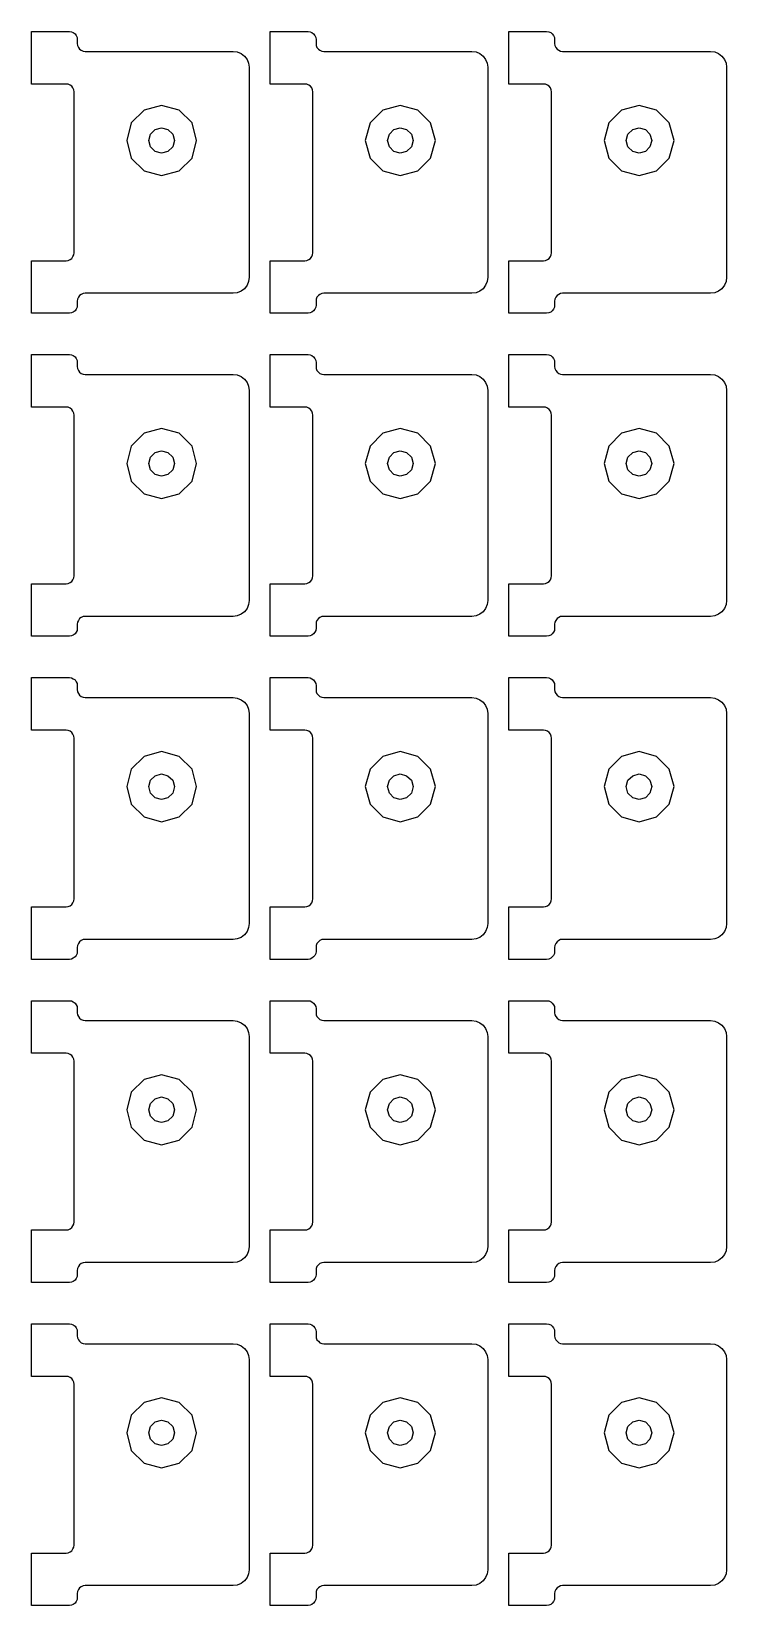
# Model space of a CAD drawing. Extents: x 11 to 212, y 11 to 212.
# Drawn here: x 128.77 to 133.91, y 61.2 to 72.84 of the extents above; entities that cross this region are included whole.
import ezdxf

# ---------------------------------------------------------------- set-up
doc = ezdxf.new("R2010")
doc.units = 0
doc.layers.add('G', color=7, linetype='continuous')

msp = doc.modelspace()

# ---------------------------------------------------------------- linework, layer by layer
at = {"layer": 'G'}
for points in [[(129.024, 71.141), (129.039, 71.143), (129.053, 71.149), (129.065, 71.158), (129.074, 71.171), (129.08, 71.185), (129.082, 71.2), (129.082, 72.388), (129.08, 72.403), (129.074, 72.418), (129.065, 72.43), (129.053, 72.439), (129.039, 72.445), (129.024, 72.447), (128.767, 72.447), (128.767, 72.835), (129.047, 72.835), (129.062, 72.833), (129.076, 72.827), (129.089, 72.818), (129.098, 72.806), (129.104, 72.792), (129.106, 72.776), (129.106, 72.747), (129.108, 72.732), (129.114, 72.718), (129.123, 72.705), (129.135, 72.696), (129.149, 72.69), (129.165, 72.688), (130.259, 72.688), (130.289, 72.684), (130.318, 72.672), (130.342, 72.654), (130.361, 72.629), (130.372, 72.601), (130.376, 72.571), (130.376, 71.018), (130.372, 70.987), (130.361, 70.959), (130.342, 70.934), (130.318, 70.916), (130.289, 70.904), (130.259, 70.9), (129.165, 70.9), (129.149, 70.898), (129.135, 70.892), (129.123, 70.883), (129.114, 70.871), (129.108, 70.856), (129.106, 70.841), (129.106, 70.812), (129.104, 70.797), (129.098, 70.782), (129.089, 70.77), (129.076, 70.761), (129.062, 70.755), (129.047, 70.753), (128.767, 70.753), (128.767, 71.141)], [(130.788, 71.141), (130.803, 71.143), (130.818, 71.149), (130.83, 71.158), (130.839, 71.171), (130.845, 71.185), (130.847, 71.2), (130.847, 72.388), (130.845, 72.403), (130.839, 72.418), (130.83, 72.43), (130.818, 72.439), (130.803, 72.445), (130.788, 72.447), (130.532, 72.447), (130.532, 72.835), (130.812, 72.835), (130.827, 72.833), (130.841, 72.827), (130.853, 72.818), (130.863, 72.806), (130.869, 72.792), (130.871, 72.776), (130.871, 72.747), (130.873, 72.732), (130.878, 72.718), (130.888, 72.705), (130.9, 72.696), (130.914, 72.69), (130.929, 72.688), (132.024, 72.688), (132.054, 72.684), (132.082, 72.672), (132.107, 72.654), (132.125, 72.629), (132.137, 72.601), (132.141, 72.571), (132.141, 71.018), (132.137, 70.987), (132.125, 70.959), (132.107, 70.934), (132.082, 70.916), (132.054, 70.904), (132.024, 70.9), (130.929, 70.9), (130.914, 70.898), (130.9, 70.892), (130.888, 70.883), (130.878, 70.871), (130.873, 70.856), (130.871, 70.841), (130.871, 70.812), (130.869, 70.797), (130.863, 70.782), (130.853, 70.77), (130.841, 70.761), (130.827, 70.755), (130.812, 70.753), (130.532, 70.753), (130.532, 71.141)], [(132.553, 71.141), (132.568, 71.143), (132.582, 71.149), (132.595, 71.158), (132.604, 71.171), (132.61, 71.185), (132.612, 71.2), (132.612, 72.388), (132.61, 72.403), (132.604, 72.418), (132.595, 72.43), (132.582, 72.439), (132.568, 72.445), (132.553, 72.447), (132.296, 72.447), (132.296, 72.835), (132.576, 72.835), (132.592, 72.833), (132.606, 72.827), (132.618, 72.818), (132.627, 72.806), (132.633, 72.792), (132.635, 72.776), (132.635, 72.747), (132.637, 72.732), (132.643, 72.718), (132.653, 72.705), (132.665, 72.696), (132.679, 72.69), (132.694, 72.688), (133.788, 72.688), (133.819, 72.684), (133.847, 72.672), (133.871, 72.654), (133.89, 72.629), (133.902, 72.601), (133.906, 72.571), (133.906, 71.018), (133.902, 70.987), (133.89, 70.959), (133.871, 70.934), (133.847, 70.916), (133.819, 70.904), (133.788, 70.9), (132.694, 70.9), (132.679, 70.898), (132.665, 70.892), (132.653, 70.883), (132.643, 70.871), (132.637, 70.856), (132.635, 70.841), (132.635, 70.812), (132.633, 70.797), (132.627, 70.782), (132.618, 70.77), (132.606, 70.761), (132.592, 70.755), (132.576, 70.753), (132.296, 70.753), (132.296, 71.141)], [(129.954, 71.9), (129.988, 72.029), (129.954, 72.159), (129.859, 72.254), (129.729, 72.288), (129.6, 72.254), (129.505, 72.159), (129.471, 72.029), (129.505, 71.9), (129.6, 71.805), (129.729, 71.771), (129.859, 71.805)], [(131.718, 71.9), (131.753, 72.029), (131.718, 72.159), (131.624, 72.254), (131.494, 72.288), (131.365, 72.254), (131.27, 72.159), (131.235, 72.029), (131.27, 71.9), (131.365, 71.805), (131.494, 71.771), (131.624, 71.805)], [(133.483, 71.9), (133.518, 72.029), (133.483, 72.159), (133.388, 72.254), (133.259, 72.288), (133.129, 72.254), (133.035, 72.159), (133, 72.029), (133.035, 71.9), (133.129, 71.805), (133.259, 71.771), (133.388, 71.805)], [(129.824, 72.029), (129.811, 71.982), (129.776, 71.948), (129.729, 71.935), (129.682, 71.948), (129.648, 71.982), (129.635, 72.029), (129.648, 72.076), (129.682, 72.111), (129.729, 72.124), (129.776, 72.111), (129.811, 72.076)], [(131.588, 72.029), (131.576, 71.982), (131.541, 71.948), (131.494, 71.935), (131.447, 71.948), (131.413, 71.982), (131.4, 72.029), (131.413, 72.076), (131.447, 72.111), (131.494, 72.124), (131.541, 72.111), (131.576, 72.076)], [(133.353, 72.029), (133.34, 71.982), (133.306, 71.948), (133.259, 71.935), (133.212, 71.948), (133.177, 71.982), (133.165, 72.029), (133.177, 72.076), (133.212, 72.111), (133.259, 72.124), (133.306, 72.111), (133.34, 72.076)], [(129.024, 68.753), (129.039, 68.755), (129.053, 68.761), (129.065, 68.77), (129.074, 68.782), (129.08, 68.797), (129.082, 68.812), (129.082, 70), (129.08, 70.015), (129.074, 70.029), (129.065, 70.042), (129.053, 70.051), (129.039, 70.057), (129.024, 70.059), (128.767, 70.059), (128.767, 70.447), (129.047, 70.447), (129.062, 70.445), (129.076, 70.439), (129.089, 70.43), (129.098, 70.418), (129.104, 70.403), (129.106, 70.388), (129.106, 70.359), (129.108, 70.344), (129.114, 70.329), (129.123, 70.317), (129.135, 70.308), (129.149, 70.302), (129.165, 70.3), (130.259, 70.3), (130.289, 70.296), (130.318, 70.284), (130.342, 70.266), (130.361, 70.241), (130.372, 70.213), (130.376, 70.182), (130.376, 68.629), (130.372, 68.599), (130.361, 68.571), (130.342, 68.546), (130.318, 68.528), (130.289, 68.516), (130.259, 68.512), (129.165, 68.512), (129.149, 68.51), (129.135, 68.504), (129.123, 68.495), (129.114, 68.482), (129.108, 68.468), (129.106, 68.453), (129.106, 68.424), (129.104, 68.408), (129.098, 68.394), (129.089, 68.382), (129.076, 68.373), (129.062, 68.367), (129.047, 68.365), (128.767, 68.365), (128.767, 68.753)], [(130.788, 68.753), (130.803, 68.755), (130.818, 68.761), (130.83, 68.77), (130.839, 68.782), (130.845, 68.797), (130.847, 68.812), (130.847, 70), (130.845, 70.015), (130.839, 70.029), (130.83, 70.042), (130.818, 70.051), (130.803, 70.057), (130.788, 70.059), (130.532, 70.059), (130.532, 70.447), (130.812, 70.447), (130.827, 70.445), (130.841, 70.439), (130.853, 70.43), (130.863, 70.418), (130.869, 70.403), (130.871, 70.388), (130.871, 70.359), (130.873, 70.344), (130.878, 70.329), (130.888, 70.317), (130.9, 70.308), (130.914, 70.302), (130.929, 70.3), (132.024, 70.3), (132.054, 70.296), (132.082, 70.284), (132.107, 70.266), (132.125, 70.241), (132.137, 70.213), (132.141, 70.182), (132.141, 68.629), (132.137, 68.599), (132.125, 68.571), (132.107, 68.546), (132.082, 68.528), (132.054, 68.516), (132.024, 68.512), (130.929, 68.512), (130.914, 68.51), (130.9, 68.504), (130.888, 68.495), (130.878, 68.482), (130.873, 68.468), (130.871, 68.453), (130.871, 68.424), (130.869, 68.408), (130.863, 68.394), (130.853, 68.382), (130.841, 68.373), (130.827, 68.367), (130.812, 68.365), (130.532, 68.365), (130.532, 68.753)], [(132.553, 68.753), (132.568, 68.755), (132.582, 68.761), (132.595, 68.77), (132.604, 68.782), (132.61, 68.797), (132.612, 68.812), (132.612, 70), (132.61, 70.015), (132.604, 70.029), (132.595, 70.042), (132.582, 70.051), (132.568, 70.057), (132.553, 70.059), (132.296, 70.059), (132.296, 70.447), (132.576, 70.447), (132.592, 70.445), (132.606, 70.439), (132.618, 70.43), (132.627, 70.418), (132.633, 70.403), (132.635, 70.388), (132.635, 70.359), (132.637, 70.344), (132.643, 70.329), (132.653, 70.317), (132.665, 70.308), (132.679, 70.302), (132.694, 70.3), (133.788, 70.3), (133.819, 70.296), (133.847, 70.284), (133.871, 70.266), (133.89, 70.241), (133.902, 70.213), (133.906, 70.182), (133.906, 68.629), (133.902, 68.599), (133.89, 68.571), (133.871, 68.546), (133.847, 68.528), (133.819, 68.516), (133.788, 68.512), (132.694, 68.512), (132.679, 68.51), (132.665, 68.504), (132.653, 68.495), (132.643, 68.482), (132.637, 68.468), (132.635, 68.453), (132.635, 68.424), (132.633, 68.408), (132.627, 68.394), (132.618, 68.382), (132.606, 68.373), (132.592, 68.367), (132.576, 68.365), (132.296, 68.365), (132.296, 68.753)], [(129.954, 69.512), (129.988, 69.641), (129.954, 69.771), (129.859, 69.865), (129.729, 69.9), (129.6, 69.865), (129.505, 69.771), (129.471, 69.641), (129.505, 69.512), (129.6, 69.417), (129.729, 69.382), (129.859, 69.417)], [(131.718, 69.512), (131.753, 69.641), (131.718, 69.771), (131.624, 69.865), (131.494, 69.9), (131.365, 69.865), (131.27, 69.771), (131.235, 69.641), (131.27, 69.512), (131.365, 69.417), (131.494, 69.382), (131.624, 69.417)], [(133.483, 69.512), (133.518, 69.641), (133.483, 69.771), (133.388, 69.865), (133.259, 69.9), (133.129, 69.865), (133.035, 69.771), (133, 69.641), (133.035, 69.512), (133.129, 69.417), (133.259, 69.382), (133.388, 69.417)], [(129.824, 69.641), (129.811, 69.594), (129.776, 69.56), (129.729, 69.547), (129.682, 69.56), (129.648, 69.594), (129.635, 69.641), (129.648, 69.688), (129.682, 69.723), (129.729, 69.735), (129.776, 69.723), (129.811, 69.688)], [(131.588, 69.641), (131.576, 69.594), (131.541, 69.56), (131.494, 69.547), (131.447, 69.56), (131.413, 69.594), (131.4, 69.641), (131.413, 69.688), (131.447, 69.723), (131.494, 69.735), (131.541, 69.723), (131.576, 69.688)], [(133.353, 69.641), (133.34, 69.594), (133.306, 69.56), (133.259, 69.547), (133.212, 69.56), (133.177, 69.594), (133.165, 69.641), (133.177, 69.688), (133.212, 69.723), (133.259, 69.735), (133.306, 69.723), (133.34, 69.688)], [(129.024, 66.365), (129.039, 66.367), (129.053, 66.373), (129.065, 66.382), (129.074, 66.394), (129.08, 66.408), (129.082, 66.424), (129.082, 67.612), (129.08, 67.627), (129.074, 67.641), (129.065, 67.653), (129.053, 67.663), (129.039, 67.669), (129.024, 67.671), (128.767, 67.671), (128.767, 68.059), (129.047, 68.059), (129.062, 68.057), (129.076, 68.051), (129.089, 68.042), (129.098, 68.029), (129.104, 68.015), (129.106, 68), (129.106, 67.971), (129.108, 67.955), (129.114, 67.941), (129.123, 67.929), (129.135, 67.92), (129.149, 67.914), (129.165, 67.912), (130.259, 67.912), (130.289, 67.908), (130.318, 67.896), (130.342, 67.877), (130.361, 67.853), (130.372, 67.825), (130.376, 67.794), (130.376, 66.241), (130.372, 66.211), (130.361, 66.182), (130.342, 66.158), (130.318, 66.139), (130.289, 66.128), (130.259, 66.124), (129.165, 66.124), (129.149, 66.122), (129.135, 66.116), (129.123, 66.106), (129.114, 66.094), (129.108, 66.08), (129.106, 66.065), (129.106, 66.035), (129.104, 66.02), (129.098, 66.006), (129.089, 65.994), (129.076, 65.984), (129.062, 65.978), (129.047, 65.976), (128.767, 65.976), (128.767, 66.365)], [(130.788, 66.365), (130.803, 66.367), (130.818, 66.373), (130.83, 66.382), (130.839, 66.394), (130.845, 66.408), (130.847, 66.424), (130.847, 67.612), (130.845, 67.627), (130.839, 67.641), (130.83, 67.653), (130.818, 67.663), (130.803, 67.669), (130.788, 67.671), (130.532, 67.671), (130.532, 68.059), (130.812, 68.059), (130.827, 68.057), (130.841, 68.051), (130.853, 68.042), (130.863, 68.029), (130.869, 68.015), (130.871, 68), (130.871, 67.971), (130.873, 67.955), (130.878, 67.941), (130.888, 67.929), (130.9, 67.92), (130.914, 67.914), (130.929, 67.912), (132.024, 67.912), (132.054, 67.908), (132.082, 67.896), (132.107, 67.877), (132.125, 67.853), (132.137, 67.825), (132.141, 67.794), (132.141, 66.241), (132.137, 66.211), (132.125, 66.182), (132.107, 66.158), (132.082, 66.139), (132.054, 66.128), (132.024, 66.124), (130.929, 66.124), (130.914, 66.122), (130.9, 66.116), (130.888, 66.106), (130.878, 66.094), (130.873, 66.08), (130.871, 66.065), (130.871, 66.035), (130.869, 66.02), (130.863, 66.006), (130.853, 65.994), (130.841, 65.984), (130.827, 65.978), (130.812, 65.976), (130.532, 65.976), (130.532, 66.365)], [(132.553, 66.365), (132.568, 66.367), (132.582, 66.373), (132.595, 66.382), (132.604, 66.394), (132.61, 66.408), (132.612, 66.424), (132.612, 67.612), (132.61, 67.627), (132.604, 67.641), (132.595, 67.653), (132.582, 67.663), (132.568, 67.669), (132.553, 67.671), (132.296, 67.671), (132.296, 68.059), (132.576, 68.059), (132.592, 68.057), (132.606, 68.051), (132.618, 68.042), (132.627, 68.029), (132.633, 68.015), (132.635, 68), (132.635, 67.971), (132.637, 67.955), (132.643, 67.941), (132.653, 67.929), (132.665, 67.92), (132.679, 67.914), (132.694, 67.912), (133.788, 67.912), (133.819, 67.908), (133.847, 67.896), (133.871, 67.877), (133.89, 67.853), (133.902, 67.825), (133.906, 67.794), (133.906, 66.241), (133.902, 66.211), (133.89, 66.182), (133.871, 66.158), (133.847, 66.139), (133.819, 66.128), (133.788, 66.124), (132.694, 66.124), (132.679, 66.122), (132.665, 66.116), (132.653, 66.106), (132.643, 66.094), (132.637, 66.08), (132.635, 66.065), (132.635, 66.035), (132.633, 66.02), (132.627, 66.006), (132.618, 65.994), (132.606, 65.984), (132.592, 65.978), (132.576, 65.976), (132.296, 65.976), (132.296, 66.365)], [(129.954, 67.124), (129.988, 67.253), (129.954, 67.382), (129.859, 67.477), (129.729, 67.512), (129.6, 67.477), (129.505, 67.382), (129.471, 67.253), (129.505, 67.124), (129.6, 67.029), (129.729, 66.994), (129.859, 67.029)], [(131.718, 67.124), (131.753, 67.253), (131.718, 67.382), (131.624, 67.477), (131.494, 67.512), (131.365, 67.477), (131.27, 67.382), (131.235, 67.253), (131.27, 67.124), (131.365, 67.029), (131.494, 66.994), (131.624, 67.029)], [(133.483, 67.124), (133.518, 67.253), (133.483, 67.382), (133.388, 67.477), (133.259, 67.512), (133.129, 67.477), (133.035, 67.382), (133, 67.253), (133.035, 67.124), (133.129, 67.029), (133.259, 66.994), (133.388, 67.029)], [(129.824, 67.253), (129.811, 67.206), (129.776, 67.171), (129.729, 67.159), (129.682, 67.171), (129.648, 67.206), (129.635, 67.253), (129.648, 67.3), (129.682, 67.334), (129.729, 67.347), (129.776, 67.334), (129.811, 67.3)], [(131.588, 67.253), (131.576, 67.206), (131.541, 67.171), (131.494, 67.159), (131.447, 67.171), (131.413, 67.206), (131.4, 67.253), (131.413, 67.3), (131.447, 67.334), (131.494, 67.347), (131.541, 67.334), (131.576, 67.3)], [(133.353, 67.253), (133.34, 67.206), (133.306, 67.171), (133.259, 67.159), (133.212, 67.171), (133.177, 67.206), (133.165, 67.253), (133.177, 67.3), (133.212, 67.334), (133.259, 67.347), (133.306, 67.334), (133.34, 67.3)], [(129.024, 63.976), (129.039, 63.978), (129.053, 63.984), (129.065, 63.994), (129.074, 64.006), (129.08, 64.02), (129.082, 64.035), (129.082, 65.224), (129.08, 65.239), (129.074, 65.253), (129.065, 65.265), (129.053, 65.274), (129.039, 65.28), (129.024, 65.282), (128.767, 65.282), (128.767, 65.671), (129.047, 65.671), (129.062, 65.669), (129.076, 65.663), (129.089, 65.653), (129.098, 65.641), (129.104, 65.627), (129.106, 65.612), (129.106, 65.582), (129.108, 65.567), (129.114, 65.553), (129.123, 65.541), (129.135, 65.531), (129.149, 65.526), (129.165, 65.524), (130.259, 65.524), (130.289, 65.52), (130.318, 65.508), (130.342, 65.489), (130.361, 65.465), (130.372, 65.436), (130.376, 65.406), (130.376, 63.853), (130.372, 63.822), (130.361, 63.794), (130.342, 63.77), (130.318, 63.751), (130.289, 63.739), (130.259, 63.735), (129.165, 63.735), (129.149, 63.733), (129.135, 63.727), (129.123, 63.718), (129.114, 63.706), (129.108, 63.692), (129.106, 63.676), (129.106, 63.647), (129.104, 63.632), (129.098, 63.618), (129.089, 63.605), (129.076, 63.596), (129.062, 63.59), (129.047, 63.588), (128.767, 63.588), (128.767, 63.976)], [(130.788, 63.976), (130.803, 63.978), (130.818, 63.984), (130.83, 63.994), (130.839, 64.006), (130.845, 64.02), (130.847, 64.035), (130.847, 65.224), (130.845, 65.239), (130.839, 65.253), (130.83, 65.265), (130.818, 65.274), (130.803, 65.28), (130.788, 65.282), (130.532, 65.282), (130.532, 65.671), (130.812, 65.671), (130.827, 65.669), (130.841, 65.663), (130.853, 65.653), (130.863, 65.641), (130.869, 65.627), (130.871, 65.612), (130.871, 65.582), (130.873, 65.567), (130.878, 65.553), (130.888, 65.541), (130.9, 65.531), (130.914, 65.526), (130.929, 65.524), (132.024, 65.524), (132.054, 65.52), (132.082, 65.508), (132.107, 65.489), (132.125, 65.465), (132.137, 65.436), (132.141, 65.406), (132.141, 63.853), (132.137, 63.822), (132.125, 63.794), (132.107, 63.77), (132.082, 63.751), (132.054, 63.739), (132.024, 63.735), (130.929, 63.735), (130.914, 63.733), (130.9, 63.727), (130.888, 63.718), (130.878, 63.706), (130.873, 63.692), (130.871, 63.676), (130.871, 63.647), (130.869, 63.632), (130.863, 63.618), (130.853, 63.605), (130.841, 63.596), (130.827, 63.59), (130.812, 63.588), (130.532, 63.588), (130.532, 63.976)], [(132.553, 63.976), (132.568, 63.978), (132.582, 63.984), (132.595, 63.994), (132.604, 64.006), (132.61, 64.02), (132.612, 64.035), (132.612, 65.224), (132.61, 65.239), (132.604, 65.253), (132.595, 65.265), (132.582, 65.274), (132.568, 65.28), (132.553, 65.282), (132.296, 65.282), (132.296, 65.671), (132.576, 65.671), (132.592, 65.669), (132.606, 65.663), (132.618, 65.653), (132.627, 65.641), (132.633, 65.627), (132.635, 65.612), (132.635, 65.582), (132.637, 65.567), (132.643, 65.553), (132.653, 65.541), (132.665, 65.531), (132.679, 65.526), (132.694, 65.524), (133.788, 65.524), (133.819, 65.52), (133.847, 65.508), (133.871, 65.489), (133.89, 65.465), (133.902, 65.436), (133.906, 65.406), (133.906, 63.853), (133.902, 63.822), (133.89, 63.794), (133.871, 63.77), (133.847, 63.751), (133.819, 63.739), (133.788, 63.735), (132.694, 63.735), (132.679, 63.733), (132.665, 63.727), (132.653, 63.718), (132.643, 63.706), (132.637, 63.692), (132.635, 63.676), (132.635, 63.647), (132.633, 63.632), (132.627, 63.618), (132.618, 63.605), (132.606, 63.596), (132.592, 63.59), (132.576, 63.588), (132.296, 63.588), (132.296, 63.976)], [(129.954, 64.735), (129.988, 64.865), (129.954, 64.994), (129.859, 65.089), (129.729, 65.124), (129.6, 65.089), (129.505, 64.994), (129.471, 64.865), (129.505, 64.735), (129.6, 64.641), (129.729, 64.606), (129.859, 64.641)], [(131.718, 64.735), (131.753, 64.865), (131.718, 64.994), (131.624, 65.089), (131.494, 65.124), (131.365, 65.089), (131.27, 64.994), (131.235, 64.865), (131.27, 64.735), (131.365, 64.641), (131.494, 64.606), (131.624, 64.641)], [(133.483, 64.735), (133.518, 64.865), (133.483, 64.994), (133.388, 65.089), (133.259, 65.124), (133.129, 65.089), (133.035, 64.994), (133, 64.865), (133.035, 64.735), (133.129, 64.641), (133.259, 64.606), (133.388, 64.641)], [(129.824, 64.865), (129.811, 64.818), (129.776, 64.783), (129.729, 64.771), (129.682, 64.783), (129.648, 64.818), (129.635, 64.865), (129.648, 64.912), (129.682, 64.946), (129.729, 64.959), (129.776, 64.946), (129.811, 64.912)], [(131.588, 64.865), (131.576, 64.818), (131.541, 64.783), (131.494, 64.771), (131.447, 64.783), (131.413, 64.818), (131.4, 64.865), (131.413, 64.912), (131.447, 64.946), (131.494, 64.959), (131.541, 64.946), (131.576, 64.912)], [(133.353, 64.865), (133.34, 64.818), (133.306, 64.783), (133.259, 64.771), (133.212, 64.783), (133.177, 64.818), (133.165, 64.865), (133.177, 64.912), (133.212, 64.946), (133.259, 64.959), (133.306, 64.946), (133.34, 64.912)], [(129.024, 61.588), (129.039, 61.59), (129.053, 61.596), (129.065, 61.605), (129.074, 61.618), (129.08, 61.632), (129.082, 61.647), (129.082, 62.835), (129.08, 62.851), (129.074, 62.865), (129.065, 62.877), (129.053, 62.886), (129.039, 62.892), (129.024, 62.894), (128.767, 62.894), (128.767, 63.282), (129.047, 63.282), (129.062, 63.28), (129.076, 63.274), (129.089, 63.265), (129.098, 63.253), (129.104, 63.239), (129.106, 63.224), (129.106, 63.194), (129.108, 63.179), (129.114, 63.165), (129.123, 63.153), (129.135, 63.143), (129.149, 63.137), (129.165, 63.135), (130.259, 63.135), (130.289, 63.131), (130.318, 63.12), (130.342, 63.101), (130.361, 63.076), (130.372, 63.048), (130.376, 63.018), (130.376, 61.465), (130.372, 61.434), (130.361, 61.406), (130.342, 61.382), (130.318, 61.363), (130.289, 61.351), (130.259, 61.347), (129.165, 61.347), (129.149, 61.345), (129.135, 61.339), (129.123, 61.33), (129.114, 61.318), (129.108, 61.303), (129.106, 61.288), (129.106, 61.259), (129.104, 61.244), (129.098, 61.229), (129.089, 61.217), (129.076, 61.208), (129.062, 61.202), (129.047, 61.2), (128.767, 61.2), (128.767, 61.588)], [(130.788, 61.588), (130.803, 61.59), (130.818, 61.596), (130.83, 61.605), (130.839, 61.618), (130.845, 61.632), (130.847, 61.647), (130.847, 62.835), (130.845, 62.851), (130.839, 62.865), (130.83, 62.877), (130.818, 62.886), (130.803, 62.892), (130.788, 62.894), (130.532, 62.894), (130.532, 63.282), (130.812, 63.282), (130.827, 63.28), (130.841, 63.274), (130.853, 63.265), (130.863, 63.253), (130.869, 63.239), (130.871, 63.224), (130.871, 63.194), (130.873, 63.179), (130.878, 63.165), (130.888, 63.153), (130.9, 63.143), (130.914, 63.137), (130.929, 63.135), (132.024, 63.135), (132.054, 63.131), (132.082, 63.12), (132.107, 63.101), (132.125, 63.076), (132.137, 63.048), (132.141, 63.018), (132.141, 61.465), (132.137, 61.434), (132.125, 61.406), (132.107, 61.382), (132.082, 61.363), (132.054, 61.351), (132.024, 61.347), (130.929, 61.347), (130.914, 61.345), (130.9, 61.339), (130.888, 61.33), (130.878, 61.318), (130.873, 61.303), (130.871, 61.288), (130.871, 61.259), (130.869, 61.244), (130.863, 61.229), (130.853, 61.217), (130.841, 61.208), (130.827, 61.202), (130.812, 61.2), (130.532, 61.2), (130.532, 61.588)], [(132.553, 61.588), (132.568, 61.59), (132.582, 61.596), (132.595, 61.605), (132.604, 61.618), (132.61, 61.632), (132.612, 61.647), (132.612, 62.835), (132.61, 62.851), (132.604, 62.865), (132.595, 62.877), (132.582, 62.886), (132.568, 62.892), (132.553, 62.894), (132.296, 62.894), (132.296, 63.282), (132.576, 63.282), (132.592, 63.28), (132.606, 63.274), (132.618, 63.265), (132.627, 63.253), (132.633, 63.239), (132.635, 63.224), (132.635, 63.194), (132.637, 63.179), (132.643, 63.165), (132.653, 63.153), (132.665, 63.143), (132.679, 63.137), (132.694, 63.135), (133.788, 63.135), (133.819, 63.131), (133.847, 63.12), (133.871, 63.101), (133.89, 63.076), (133.902, 63.048), (133.906, 63.018), (133.906, 61.465), (133.902, 61.434), (133.89, 61.406), (133.871, 61.382), (133.847, 61.363), (133.819, 61.351), (133.788, 61.347), (132.694, 61.347), (132.679, 61.345), (132.665, 61.339), (132.653, 61.33), (132.643, 61.318), (132.637, 61.303), (132.635, 61.288), (132.635, 61.259), (132.633, 61.244), (132.627, 61.229), (132.618, 61.217), (132.606, 61.208), (132.592, 61.202), (132.576, 61.2), (132.296, 61.2), (132.296, 61.588)], [(129.954, 62.347), (129.988, 62.476), (129.954, 62.606), (129.859, 62.701), (129.729, 62.735), (129.6, 62.701), (129.505, 62.606), (129.471, 62.476), (129.505, 62.347), (129.6, 62.252), (129.729, 62.218), (129.859, 62.252)], [(131.718, 62.347), (131.753, 62.476), (131.718, 62.606), (131.624, 62.701), (131.494, 62.735), (131.365, 62.701), (131.27, 62.606), (131.235, 62.476), (131.27, 62.347), (131.365, 62.252), (131.494, 62.218), (131.624, 62.252)], [(133.483, 62.347), (133.518, 62.476), (133.483, 62.606), (133.388, 62.701), (133.259, 62.735), (133.129, 62.701), (133.035, 62.606), (133, 62.476), (133.035, 62.347), (133.129, 62.252), (133.259, 62.218), (133.388, 62.252)], [(129.824, 62.476), (129.811, 62.429), (129.776, 62.395), (129.729, 62.382), (129.682, 62.395), (129.648, 62.429), (129.635, 62.476), (129.648, 62.524), (129.682, 62.558), (129.729, 62.571), (129.776, 62.558), (129.811, 62.524)], [(131.588, 62.476), (131.576, 62.429), (131.541, 62.395), (131.494, 62.382), (131.447, 62.395), (131.413, 62.429), (131.4, 62.476), (131.413, 62.524), (131.447, 62.558), (131.494, 62.571), (131.541, 62.558), (131.576, 62.524)], [(133.353, 62.476), (133.34, 62.429), (133.306, 62.395), (133.259, 62.382), (133.212, 62.395), (133.177, 62.429), (133.165, 62.476), (133.177, 62.524), (133.212, 62.558), (133.259, 62.571), (133.306, 62.558), (133.34, 62.524)]]:
    msp.add_lwpolyline(points, close=True, dxfattribs=at)

doc.saveas('drawing.dxf')
